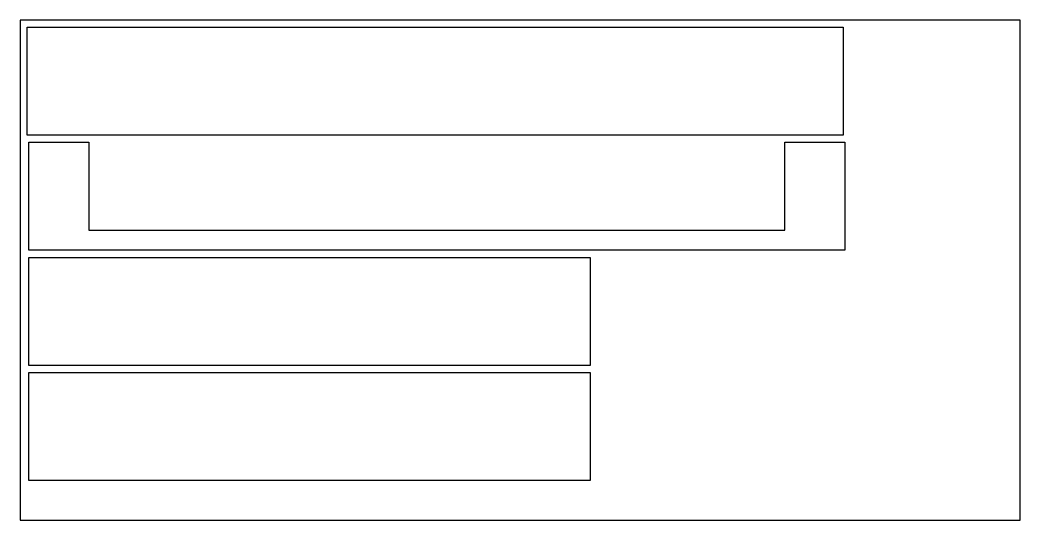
# Model space of a CAD drawing. Header units: metres. Extents: x 0 to 250, y 0 to 125.
import ezdxf

# ---------------------------------------------------------------- set-up
doc = ezdxf.new("R2010")
doc.units = ezdxf.units.M

msp = doc.modelspace()

# ---------------------------------------------------------------- linework, layer by layer
for p, q in [((250, 125), (0, 125)), ((0, 125), (0, 0)), ((1.8, 96.2), (1.8, 123.2)), ((1.8, 123.2), (205.8, 123.2)), ((205.8, 123.2), (205.8, 96.2)), ((250, 0), (250, 125)), ((205.8, 96.2), (1.8, 96.2)), ((2.17, 67.46), (2.17, 94.46)), ((2.17, 94.46), (17.17, 94.46)), ((17.17, 94.46), (17.17, 72.46)), ((191.17, 72.46), (191.17, 94.46)), ((191.17, 94.46), (206.17, 94.46)), ((206.17, 94.46), (206.17, 67.46)), ((17.17, 72.46), (191.17, 72.46)), ((206.17, 67.46), (2.17, 67.46)), ((2.17, 38.66), (2.17, 65.66)), ((2.17, 65.66), (142.57, 65.66)), ((142.57, 65.66), (142.57, 38.66)), ((142.57, 38.66), (2.17, 38.66)), ((2.17, 9.86), (2.17, 36.86)), ((2.17, 36.86), (142.57, 36.86)), ((142.57, 36.86), (142.57, 9.86)), ((142.57, 9.86), (2.17, 9.86)), ((0, 0), (250, 0))]:
    msp.add_line(p, q)

doc.saveas('drawing.dxf')
